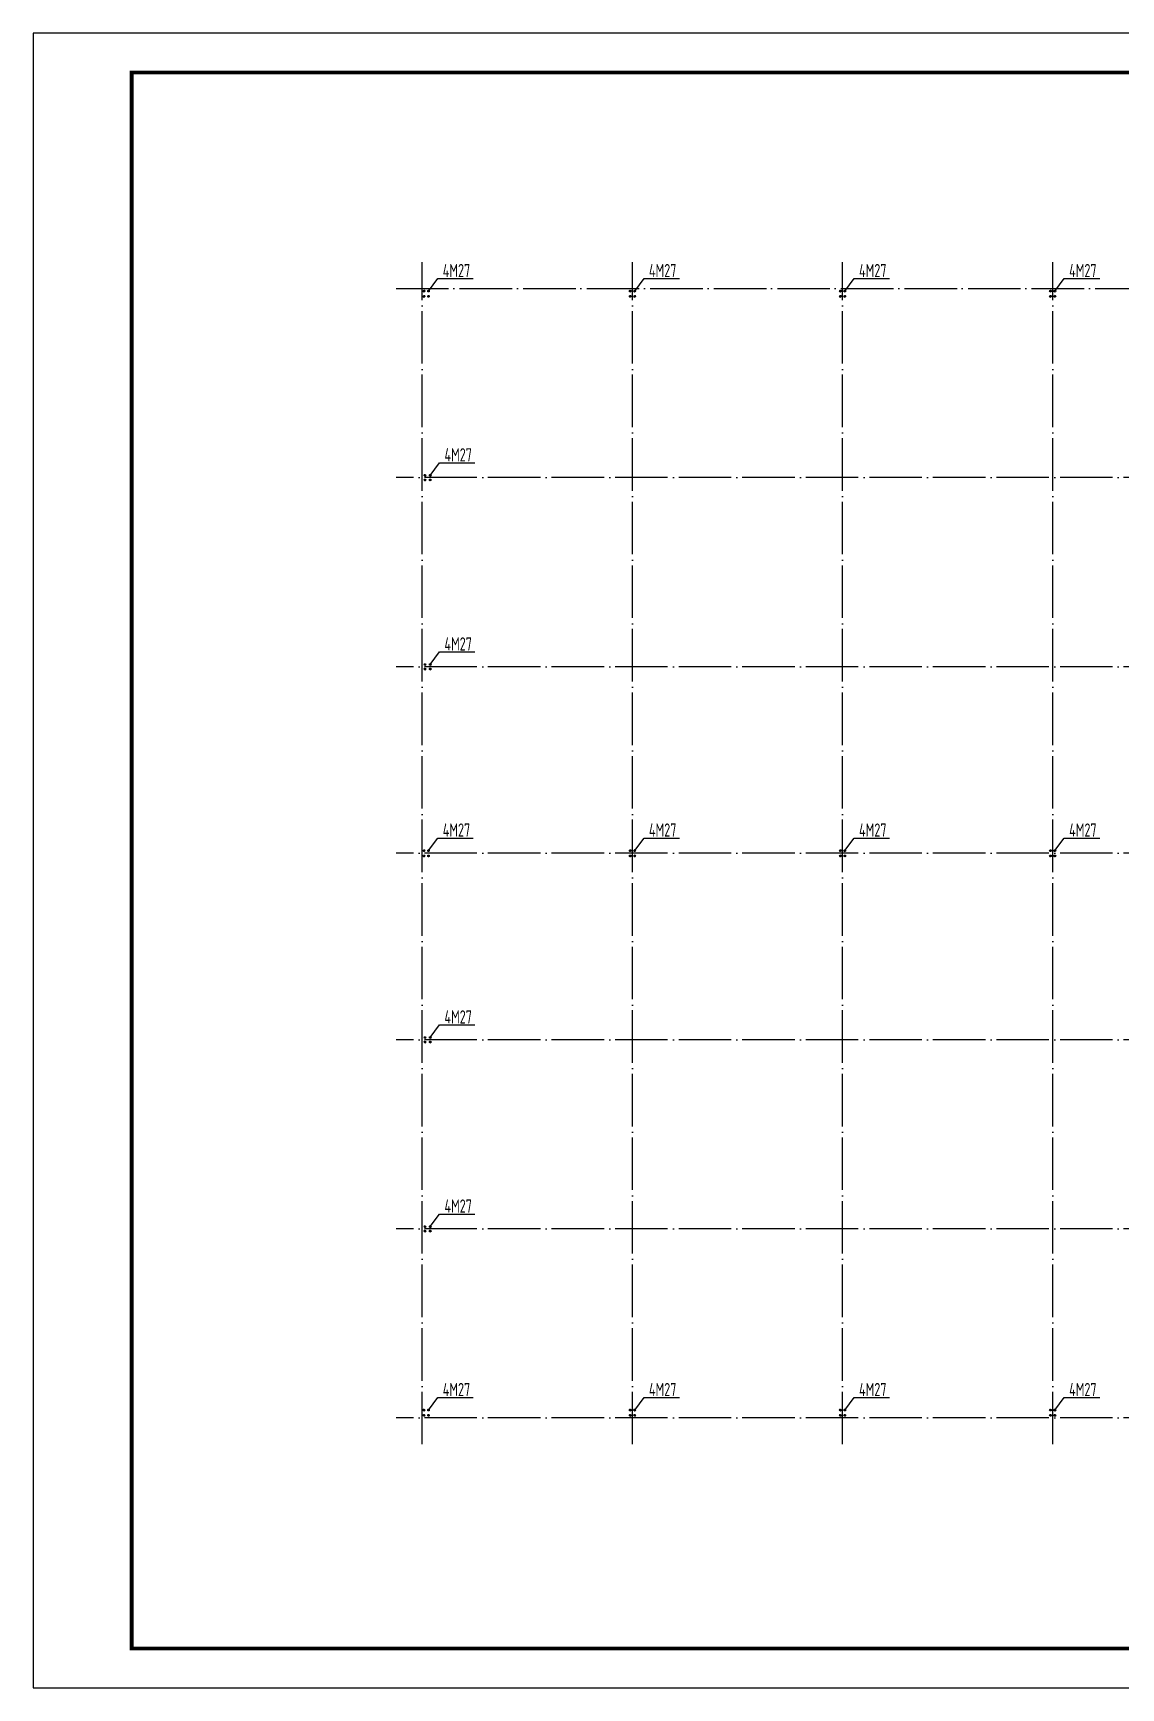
# Model space of a CAD drawing. Extents: x 32461 to 402082, y -617694 to 182569.
# Drawn here: x 74273 to 115691, y -140228 to -77228 of the extents above; entities that cross this region are included whole.
import ezdxf

# ---------------------------------------------------------------- set-up
doc = ezdxf.new("R2010")
doc.units = 0
doc.header["$LTSCALE"] = 1000
doc.header["$MEASUREMENT"] = 0
doc.linetypes.add('DASH', pattern=[0.35, 0.25, -0.1])
doc.linetypes.add('DOTE', pattern=[2.42, 2, -0.2, 0.02, -0.2])
for name, color, linetype in [('DOTE', 252, 'CONTINUOUS'), ('PUB_HATCH', 8, 'CONTINUOUS'), ('PUB_TITLE', 4, 'CONTINUOUS'), ('REIN', 1, 'CONTINUOUS'), ('WALL', 6, 'CONTINUOUS'), ('锚栓', 60, 'CONTINUOUS')]:
    doc.layers.add(name, color=color, linetype=linetype)
doc.styles.add('TSSD_REIN', font='atssdeng.shx', dxfattribs={"width": 0.7, "bigfont": 'atssdchn.shx'})

msp = doc.modelspace()

# ---------------------------------------------------------------- hatches: boundary and pattern name
at = {"layer": 'PUB_HATCH'}
h = msp.add_hatch(dxfattribs=at)
h.set_pattern_fill('ANSI31', color=256, angle=-90, style=0)
h.set_pattern_definition([(315, (-11128.4917, 13330.3366), (1.122532015, 1.122532015), [])])
h.paths.add_polyline_path([(89127.1, -87051.5, 1), (89189.1, -87051.5, 1)])
h = msp.add_hatch(dxfattribs=at)
h.set_pattern_fill('ANSI31', color=256, angle=-90, style=0)
h.set_pattern_definition([(315, (-11128.4917, 13130.3366), (1.122532015, 1.122532015), [])])
h.paths.add_polyline_path([(89127.1, -87251.5, 1), (89189.1, -87251.5, 1)])
h = msp.add_hatch(dxfattribs=at)
h.set_pattern_fill('ANSI31', color=256, angle=-90, style=0)
h.set_pattern_definition([(315, (-10958.4917, 13330.3366), (1.122532015, 1.122532015), [])])
h.paths.add_polyline_path([(89297.1, -87051.5, 1), (89359.1, -87051.5, 1)])
h = msp.add_hatch(dxfattribs=at)
h.set_pattern_fill('ANSI31', color=256, angle=-90, style=0)
h.set_pattern_definition([(315, (-10958.4917, 13130.3366), (1.122532015, 1.122532015), [])])
h.paths.add_polyline_path([(89297.1, -87251.5, 1), (89359.1, -87251.5, 1)])
h = msp.add_hatch(dxfattribs=at)
h.set_pattern_fill('ANSI31', color=256, angle=-90, style=0)
h.set_pattern_definition([(315, (-3278.4917, 13330.3366), (1.122532015, 1.122532015), [])])
h.paths.add_polyline_path([(96977.1, -87051.5, 1), (97039.1, -87051.5, 1)])
h = msp.add_hatch(dxfattribs=at)
h.set_pattern_fill('ANSI31', color=256, angle=-90, style=0)
h.set_pattern_definition([(315, (-3278.4917, 13130.3366), (1.122532015, 1.122532015), [])])
h.paths.add_polyline_path([(96977.1, -87251.5, 1), (97039.1, -87251.5, 1)])
h = msp.add_hatch(dxfattribs=at)
h.set_pattern_fill('ANSI31', color=256, angle=-90, style=0)
h.set_pattern_definition([(315, (-3108.4917, 13330.3366), (1.122532015, 1.122532015), [])])
h.paths.add_polyline_path([(97147.1, -87051.5, 1), (97209.1, -87051.5, 1)])
h = msp.add_hatch(dxfattribs=at)
h.set_pattern_fill('ANSI31', color=256, angle=-90, style=0)
h.set_pattern_definition([(315, (-3108.4917, 13130.3366), (1.122532015, 1.122532015), [])])
h.paths.add_polyline_path([(97147.1, -87251.5, 1), (97209.1, -87251.5, 1)])
h = msp.add_hatch(dxfattribs=at)
h.set_pattern_fill('ANSI31', color=256, angle=-90, style=0)
h.set_pattern_definition([(315, (4721.5083, 13330.3366), (1.122532015, 1.122532015), [])])
h.paths.add_polyline_path([(104977.1, -87051.5, 1), (105039.1, -87051.5, 1)])
h = msp.add_hatch(dxfattribs=at)
h.set_pattern_fill('ANSI31', color=256, angle=-90, style=0)
h.set_pattern_definition([(315, (4721.5083, 13130.3366), (1.122532015, 1.122532015), [])])
h.paths.add_polyline_path([(104977.1, -87251.5, 1), (105039.1, -87251.5, 1)])
h = msp.add_hatch(dxfattribs=at)
h.set_pattern_fill('ANSI31', color=256, angle=-90, style=0)
h.set_pattern_definition([(315, (4891.5083, 13330.3366), (1.122532015, 1.122532015), [])])
h.paths.add_polyline_path([(105147.1, -87051.5, 1), (105209.1, -87051.5, 1)])
h = msp.add_hatch(dxfattribs=at)
h.set_pattern_fill('ANSI31', color=256, angle=-90, style=0)
h.set_pattern_definition([(315, (4891.5083, 13130.3366), (1.122532015, 1.122532015), [])])
h.paths.add_polyline_path([(105147.1, -87251.5, 1), (105209.1, -87251.5, 1)])
h = msp.add_hatch(dxfattribs=at)
h.set_pattern_fill('ANSI31', color=256, angle=-90, style=0)
h.set_pattern_definition([(315, (12721.5083, 13330.3366), (1.122532015, 1.122532015), [])])
h.paths.add_polyline_path([(112977.1, -87051.5, 1), (113039.1, -87051.5, 1)])
h = msp.add_hatch(dxfattribs=at)
h.set_pattern_fill('ANSI31', color=256, angle=-90, style=0)
h.set_pattern_definition([(315, (12721.5083, 13130.3366), (1.122532015, 1.122532015), [])])
h.paths.add_polyline_path([(112977.1, -87251.5, 1), (113039.1, -87251.5, 1)])
h = msp.add_hatch(dxfattribs=at)
h.set_pattern_fill('ANSI31', color=256, angle=-90, style=0)
h.set_pattern_definition([(315, (12891.5083, 13330.3366), (1.122532015, 1.122532015), [])])
h.paths.add_polyline_path([(113147.1, -87051.5, 1), (113209.1, -87051.5, 1)])
h = msp.add_hatch(dxfattribs=at)
h.set_pattern_fill('ANSI31', color=256, angle=-90, style=0)
h.set_pattern_definition([(315, (12891.5083, 13130.3366), (1.122532015, 1.122532015), [])])
h.paths.add_polyline_path([(113147.1, -87251.5, 1), (113209.1, -87251.5, 1)])
h = msp.add_hatch(dxfattribs=at)
h.set_pattern_fill('ANSI31', color=256, style=0)
h.set_pattern_definition([(45, (-11188.7896, -194353.047), (-1.122532015, 1.122532015), [])])
h.paths.add_polyline_path([(89162.1, -94066.5, 1), (89224.1, -94066.5, 1)])
h = msp.add_hatch(dxfattribs=at)
h.set_pattern_fill('ANSI31', color=256, style=0)
h.set_pattern_definition([(45, (-11188.7896, -194523.047), (-1.122532015, 1.122532015), [])])
h.paths.add_polyline_path([(89162.1, -94236.5, 1), (89224.1, -94236.5, 1)])
h = msp.add_hatch(dxfattribs=at)
h.set_pattern_fill('ANSI31', color=256, style=0)
h.set_pattern_definition([(45, (-10988.7896, -194353.047), (-1.122532015, 1.122532015), [])])
h.paths.add_polyline_path([(89362.1, -94066.5, 1), (89424.1, -94066.5, 1)])
h = msp.add_hatch(dxfattribs=at)
h.set_pattern_fill('ANSI31', color=256, style=0)
h.set_pattern_definition([(45, (-10988.7896, -194523.047), (-1.122532015, 1.122532015), [])])
h.paths.add_polyline_path([(89362.1, -94236.5, 1), (89424.1, -94236.5, 1)])
h = msp.add_hatch(dxfattribs=at)
h.set_pattern_fill('ANSI31', color=256, style=0)
h.set_pattern_definition([(45, (-11188.7896, -201553.047), (-1.122532015, 1.122532015), [])])
h.paths.add_polyline_path([(89162.1, -101266.5, 1), (89224.1, -101266.5, 1)])
h = msp.add_hatch(dxfattribs=at)
h.set_pattern_fill('ANSI31', color=256, style=0)
h.set_pattern_definition([(45, (-11188.7896, -201723.047), (-1.122532015, 1.122532015), [])])
h.paths.add_polyline_path([(89162.1, -101436.5, 1), (89224.1, -101436.5, 1)])
h = msp.add_hatch(dxfattribs=at)
h.set_pattern_fill('ANSI31', color=256, style=0)
h.set_pattern_definition([(45, (-10988.7896, -201553.047), (-1.122532015, 1.122532015), [])])
h.paths.add_polyline_path([(89362.1, -101266.5, 1), (89424.1, -101266.5, 1)])
h = msp.add_hatch(dxfattribs=at)
h.set_pattern_fill('ANSI31', color=256, style=0)
h.set_pattern_definition([(45, (-10988.7896, -201723.047), (-1.122532015, 1.122532015), [])])
h.paths.add_polyline_path([(89362.1, -101436.5, 1), (89424.1, -101436.5, 1)])
h = msp.add_hatch(dxfattribs=at)
h.set_pattern_fill('ANSI31', color=256, angle=-90, style=0)
h.set_pattern_definition([(315, (-11128.4917, -7969.6634), (1.122532015, 1.122532015), [])])
h.paths.add_polyline_path([(89127.1, -108351.5, 1), (89189.1, -108351.5, 1)])
h = msp.add_hatch(dxfattribs=at)
h.set_pattern_fill('ANSI31', color=256, angle=-90, style=0)
h.set_pattern_definition([(315, (-10958.4917, -7969.6634), (1.122532015, 1.122532015), [])])
h.paths.add_polyline_path([(89297.1, -108351.5, 1), (89359.1, -108351.5, 1)])
h = msp.add_hatch(dxfattribs=at)
h.set_pattern_fill('ANSI31', color=256, angle=-90, style=0)
h.set_pattern_definition([(315, (-3278.4917, -7969.6634), (1.122532015, 1.122532015), [])])
h.paths.add_polyline_path([(96977.1, -108351.5, 1), (97039.1, -108351.5, 1)])
h = msp.add_hatch(dxfattribs=at)
h.set_pattern_fill('ANSI31', color=256, angle=-90, style=0)
h.set_pattern_definition([(315, (-3108.4917, -7969.6634), (1.122532015, 1.122532015), [])])
h.paths.add_polyline_path([(97147.1, -108351.5, 1), (97209.1, -108351.5, 1)])
h = msp.add_hatch(dxfattribs=at)
h.set_pattern_fill('ANSI31', color=256, angle=-90, style=0)
h.set_pattern_definition([(315, (4721.5083, -7969.6634), (1.122532015, 1.122532015), [])])
h.paths.add_polyline_path([(104977.1, -108351.5, 1), (105039.1, -108351.5, 1)])
h = msp.add_hatch(dxfattribs=at)
h.set_pattern_fill('ANSI31', color=256, angle=-90, style=0)
h.set_pattern_definition([(315, (4891.5083, -7969.6634), (1.122532015, 1.122532015), [])])
h.paths.add_polyline_path([(105147.1, -108351.5, 1), (105209.1, -108351.5, 1)])
h = msp.add_hatch(dxfattribs=at)
h.set_pattern_fill('ANSI31', color=256, angle=-90, style=0)
h.set_pattern_definition([(315, (12721.5083, -7969.6634), (1.122532015, 1.122532015), [])])
h.paths.add_polyline_path([(112977.1, -108351.5, 1), (113039.1, -108351.5, 1)])
h = msp.add_hatch(dxfattribs=at)
h.set_pattern_fill('ANSI31', color=256, angle=-90, style=0)
h.set_pattern_definition([(315, (12891.5083, -7969.6634), (1.122532015, 1.122532015), [])])
h.paths.add_polyline_path([(113147.1, -108351.5, 1), (113209.1, -108351.5, 1)])
h = msp.add_hatch(dxfattribs=at)
h.set_pattern_fill('ANSI31', color=256, angle=-90, style=0)
h.set_pattern_definition([(315, (-11128.4917, -8169.6634), (1.122532015, 1.122532015), [])])
h.paths.add_polyline_path([(89127.1, -108551.5, 1), (89189.1, -108551.5, 1)])
h = msp.add_hatch(dxfattribs=at)
h.set_pattern_fill('ANSI31', color=256, angle=-90, style=0)
h.set_pattern_definition([(315, (-10958.4917, -8169.6634), (1.122532015, 1.122532015), [])])
h.paths.add_polyline_path([(89297.1, -108551.5, 1), (89359.1, -108551.5, 1)])
h = msp.add_hatch(dxfattribs=at)
h.set_pattern_fill('ANSI31', color=256, angle=-90, style=0)
h.set_pattern_definition([(315, (-3278.4917, -8169.6634), (1.122532015, 1.122532015), [])])
h.paths.add_polyline_path([(96977.1, -108551.5, 1), (97039.1, -108551.5, 1)])
h = msp.add_hatch(dxfattribs=at)
h.set_pattern_fill('ANSI31', color=256, angle=-90, style=0)
h.set_pattern_definition([(315, (-3108.4917, -8169.6634), (1.122532015, 1.122532015), [])])
h.paths.add_polyline_path([(97147.1, -108551.5, 1), (97209.1, -108551.5, 1)])
h = msp.add_hatch(dxfattribs=at)
h.set_pattern_fill('ANSI31', color=256, angle=-90, style=0)
h.set_pattern_definition([(315, (4721.5083, -8169.6634), (1.122532015, 1.122532015), [])])
h.paths.add_polyline_path([(104977.1, -108551.5, 1), (105039.1, -108551.5, 1)])
h = msp.add_hatch(dxfattribs=at)
h.set_pattern_fill('ANSI31', color=256, angle=-90, style=0)
h.set_pattern_definition([(315, (4891.5083, -8169.6634), (1.122532015, 1.122532015), [])])
h.paths.add_polyline_path([(105147.1, -108551.5, 1), (105209.1, -108551.5, 1)])
h = msp.add_hatch(dxfattribs=at)
h.set_pattern_fill('ANSI31', color=256, angle=-90, style=0)
h.set_pattern_definition([(315, (12721.5083, -8169.6634), (1.122532015, 1.122532015), [])])
h.paths.add_polyline_path([(112977.1, -108551.5, 1), (113039.1, -108551.5, 1)])
h = msp.add_hatch(dxfattribs=at)
h.set_pattern_fill('ANSI31', color=256, angle=-90, style=0)
h.set_pattern_definition([(315, (12891.5083, -8169.6634), (1.122532015, 1.122532015), [])])
h.paths.add_polyline_path([(113147.1, -108551.5, 1), (113209.1, -108551.5, 1)])
h = msp.add_hatch(dxfattribs=at)
h.set_pattern_fill('ANSI31', color=256, style=0)
h.set_pattern_definition([(45, (-11188.7896, -215753.047), (-1.122532015, 1.122532015), [])])
h.paths.add_polyline_path([(89162.1, -115466.5, 1), (89224.1, -115466.5, 1)])
h = msp.add_hatch(dxfattribs=at)
h.set_pattern_fill('ANSI31', color=256, style=0)
h.set_pattern_definition([(45, (-11188.7896, -215923.047), (-1.122532015, 1.122532015), [])])
h.paths.add_polyline_path([(89162.1, -115636.5, 1), (89224.1, -115636.5, 1)])
h = msp.add_hatch(dxfattribs=at)
h.set_pattern_fill('ANSI31', color=256, style=0)
h.set_pattern_definition([(45, (-10988.7896, -215753.047), (-1.122532015, 1.122532015), [])])
h.paths.add_polyline_path([(89362.1, -115466.5, 1), (89424.1, -115466.5, 1)])
h = msp.add_hatch(dxfattribs=at)
h.set_pattern_fill('ANSI31', color=256, style=0)
h.set_pattern_definition([(45, (-10988.7896, -215923.047), (-1.122532015, 1.122532015), [])])
h.paths.add_polyline_path([(89362.1, -115636.5, 1), (89424.1, -115636.5, 1)])
h = msp.add_hatch(dxfattribs=at)
h.set_pattern_fill('ANSI31', color=256, style=0)
h.set_pattern_definition([(45, (-11188.7896, -222953.047), (-1.122532015, 1.122532015), [])])
h.paths.add_polyline_path([(89162.1, -122666.5, 1), (89224.1, -122666.5, 1)])
h = msp.add_hatch(dxfattribs=at)
h.set_pattern_fill('ANSI31', color=256, style=0)
h.set_pattern_definition([(45, (-11188.7896, -223123.047), (-1.122532015, 1.122532015), [])])
h.paths.add_polyline_path([(89162.1, -122836.5, 1), (89224.1, -122836.5, 1)])
h = msp.add_hatch(dxfattribs=at)
h.set_pattern_fill('ANSI31', color=256, style=0)
h.set_pattern_definition([(45, (-10988.7896, -222953.047), (-1.122532015, 1.122532015), [])])
h.paths.add_polyline_path([(89362.1, -122666.5, 1), (89424.1, -122666.5, 1)])
h = msp.add_hatch(dxfattribs=at)
h.set_pattern_fill('ANSI31', color=256, style=0)
h.set_pattern_definition([(45, (-10988.7896, -223123.047), (-1.122532015, 1.122532015), [])])
h.paths.add_polyline_path([(89362.1, -122836.5, 1), (89424.1, -122836.5, 1)])
h = msp.add_hatch(dxfattribs=at)
h.set_pattern_fill('ANSI31', color=256, angle=-90, style=0)
h.set_pattern_definition([(45, (-11128.4917, -230033.345), (1.122532015, -1.122532015), [])])
h.paths.add_polyline_path([(89189.1, -129651.5, 1), (89127.1, -129651.5, 1)])
h = msp.add_hatch(dxfattribs=at)
h.set_pattern_fill('ANSI31', color=256, angle=-90, style=0)
h.set_pattern_definition([(45, (-10958.4917, -230033.345), (1.122532015, -1.122532015), [])])
h.paths.add_polyline_path([(89359.1, -129651.5, 1), (89297.1, -129651.5, 1)])
h = msp.add_hatch(dxfattribs=at)
h.set_pattern_fill('ANSI31', color=256, angle=-90, style=0)
h.set_pattern_definition([(45, (-3278.4917, -230033.345), (1.122532015, -1.122532015), [])])
h.paths.add_polyline_path([(96977.1, -129651.5, -1), (97039.1, -129651.5, -1)])
h = msp.add_hatch(dxfattribs=at)
h.set_pattern_fill('ANSI31', color=256, angle=-90, style=0)
h.set_pattern_definition([(45, (-3108.4917, -230033.345), (1.122532015, -1.122532015), [])])
h.paths.add_polyline_path([(97147.1, -129651.5, -1), (97209.1, -129651.5, -1)])
h = msp.add_hatch(dxfattribs=at)
h.set_pattern_fill('ANSI31', color=256, angle=-90, style=0)
h.set_pattern_definition([(45, (4721.5083, -230033.345), (1.122532015, -1.122532015), [])])
h.paths.add_polyline_path([(104977.1, -129651.5, -1), (105039.1, -129651.5, -1)])
h = msp.add_hatch(dxfattribs=at)
h.set_pattern_fill('ANSI31', color=256, angle=-90, style=0)
h.set_pattern_definition([(45, (4891.5083, -230033.345), (1.122532015, -1.122532015), [])])
h.paths.add_polyline_path([(105147.1, -129651.5, -1), (105209.1, -129651.5, -1)])
h = msp.add_hatch(dxfattribs=at)
h.set_pattern_fill('ANSI31', color=256, angle=-90, style=0)
h.set_pattern_definition([(45, (12721.5083, -230033.345), (1.122532015, -1.122532015), [])])
h.paths.add_polyline_path([(112977.1, -129651.5, -1), (113039.1, -129651.5, -1)])
h = msp.add_hatch(dxfattribs=at)
h.set_pattern_fill('ANSI31', color=256, angle=-90, style=0)
h.set_pattern_definition([(45, (12891.5083, -230033.345), (1.122532015, -1.122532015), [])])
h.paths.add_polyline_path([(113147.1, -129651.5, -1), (113209.1, -129651.5, -1)])
h = msp.add_hatch(dxfattribs=at)
h.set_pattern_fill('ANSI31', color=256, angle=-90, style=0)
h.set_pattern_definition([(45, (-11128.4917, -230233.345), (1.122532015, -1.122532015), [])])
h.paths.add_polyline_path([(89127.1, -129851.5, -1), (89189.1, -129851.5, -1)])
h = msp.add_hatch(dxfattribs=at)
h.set_pattern_fill('ANSI31', color=256, angle=-90, style=0)
h.set_pattern_definition([(45, (-10958.4917, -230233.345), (1.122532015, -1.122532015), [])])
h.paths.add_polyline_path([(89359.1, -129851.5, 1), (89297.1, -129851.5, 1)])
h = msp.add_hatch(dxfattribs=at)
h.set_pattern_fill('ANSI31', color=256, angle=-90, style=0)
h.set_pattern_definition([(45, (-3278.4917, -230233.345), (1.122532015, -1.122532015), [])])
h.paths.add_polyline_path([(96977.1, -129851.5, -1), (97039.1, -129851.5, -1)])
h = msp.add_hatch(dxfattribs=at)
h.set_pattern_fill('ANSI31', color=256, angle=-90, style=0)
h.set_pattern_definition([(45, (-3108.4917, -230233.345), (1.122532015, -1.122532015), [])])
h.paths.add_polyline_path([(97147.1, -129851.5, -1), (97209.1, -129851.5, -1)])
h = msp.add_hatch(dxfattribs=at)
h.set_pattern_fill('ANSI31', color=256, angle=-90, style=0)
h.set_pattern_definition([(45, (4721.5083, -230233.345), (1.122532015, -1.122532015), [])])
h.paths.add_polyline_path([(104977.1, -129851.5, -1), (105039.1, -129851.5, -1)])
h = msp.add_hatch(dxfattribs=at)
h.set_pattern_fill('ANSI31', color=256, angle=-90, style=0)
h.set_pattern_definition([(45, (4891.5083, -230233.345), (1.122532015, -1.122532015), [])])
h.paths.add_polyline_path([(105147.1, -129851.5, -1), (105209.1, -129851.5, -1)])
h = msp.add_hatch(dxfattribs=at)
h.set_pattern_fill('ANSI31', color=256, angle=-90, style=0)
h.set_pattern_definition([(45, (12721.5083, -230233.345), (1.122532015, -1.122532015), [])])
h.paths.add_polyline_path([(112977.1, -129851.5, -1), (113039.1, -129851.5, -1)])
h = msp.add_hatch(dxfattribs=at)
h.set_pattern_fill('ANSI31', color=256, angle=-90, style=0)
h.set_pattern_definition([(45, (12891.5083, -230233.345), (1.122532015, -1.122532015), [])])
h.paths.add_polyline_path([(113147.1, -129851.5, -1), (113209.1, -129851.5, -1)])

# ---------------------------------------------------------------- linework, layer by layer
at = {"layer": 'DOTE', "color": 251, "linetype": 'DOTE'}
for p, q in [((89093.1, -130951.5), (89093.1, -85951.5)), ((97093.1, -130951.5), (97093.1, -85951.5)), ((105093.1, -130951.5), (105093.1, -85951.5)), ((113093.1, -130951.5), (113093.1, -85951.5)), ((88093.1, -86951.5), (154093.1, -86951.5)), ((154093.1, -94151.5), (88093.1, -94151.5)), ((154093.1, -101351.5), (88093.1, -101351.5)), ((154093.1, -108451.5), (88093.1, -108451.5)), ((154093.1, -115551.5), (88093.1, -115551.5)), ((154093.1, -122751.5), (88093.1, -122751.5)), ((154093.1, -129951.5), (88093.1, -129951.5))]:
    msp.add_line(p, q, dxfattribs=at)
at = {"layer": 'PUB_TITLE'}
msp.add_lwpolyline([(74273.1, -140227.8), (185723.1, -140227.8), (185723.1, -77227.8), (74273.1, -77227.8)], close=True, dxfattribs=at)
at = {"layer": 'PUB_TITLE', "const_width": 150}
msp.add_lwpolyline([(78023.1, -138727.8), (184223.1, -138727.8), (184223.1, -78727.8), (78023.1, -78727.8)], close=True, dxfattribs=at)
at = {"layer": 'REIN', "linetype": 'DASH'}
for p, q in [((89129.8, -87051.5), (89186.3, -87051.5)), ((89129.8, -87251.5), (89186.3, -87251.5)), ((89158.1, -87079.7), (89158.1, -87023.3)), ((89158.1, -87279.7), (89158.1, -87223.3)), ((89299.8, -87051.5), (89356.3, -87051.5)), ((89299.8, -87251.5), (89356.3, -87251.5)), ((89328.1, -87079.7), (89328.1, -87023.3)), ((89328.1, -87279.7), (89328.1, -87223.3)), ((96979.8, -87051.5), (97036.3, -87051.5)), ((96979.8, -87251.5), (97036.3, -87251.5)), ((97008.1, -87079.7), (97008.1, -87023.3)), ((97008.1, -87279.7), (97008.1, -87223.3)), ((97149.8, -87051.5), (97206.3, -87051.5)), ((97149.8, -87251.5), (97206.3, -87251.5)), ((97178.1, -87079.7), (97178.1, -87023.3)), ((97178.1, -87279.7), (97178.1, -87223.3)), ((104979.8, -87051.5), (105036.3, -87051.5)), ((104979.8, -87251.5), (105036.3, -87251.5)), ((105008.1, -87079.7), (105008.1, -87023.3)), ((105008.1, -87279.7), (105008.1, -87223.3)), ((105149.8, -87051.5), (105206.3, -87051.5)), ((105149.8, -87251.5), (105206.3, -87251.5)), ((105178.1, -87079.7), (105178.1, -87023.3)), ((105178.1, -87279.7), (105178.1, -87223.3)), ((112979.8, -87051.5), (113036.3, -87051.5)), ((112979.8, -87251.5), (113036.3, -87251.5)), ((113008.1, -87079.7), (113008.1, -87023.3)), ((113008.1, -87279.7), (113008.1, -87223.3)), ((113149.8, -87051.5), (113206.3, -87051.5)), ((113149.8, -87251.5), (113206.3, -87251.5)), ((113178.1, -87079.7), (113178.1, -87023.3)), ((113178.1, -87279.7), (113178.1, -87223.3)), ((89221.3, -94066.5), (89164.8, -94066.5)), ((89221.3, -94236.5), (89164.8, -94236.5)), ((89193.1, -94094.7), (89193.1, -94038.3)), ((89193.1, -94264.7), (89193.1, -94208.3)), ((89421.3, -94066.5), (89364.8, -94066.5)), ((89421.3, -94236.5), (89364.8, -94236.5)), ((89393.1, -94094.7), (89393.1, -94038.3)), ((89393.1, -94264.7), (89393.1, -94208.3)), ((89221.3, -101266.5), (89164.8, -101266.5)), ((89193.1, -101294.7), (89193.1, -101238.3)), ((89193.1, -101464.7), (89193.1, -101408.3)), ((89421.3, -101266.5), (89364.8, -101266.5)), ((89393.1, -101294.7), (89393.1, -101238.3)), ((89393.1, -101464.7), (89393.1, -101408.3)), ((89221.3, -101436.5), (89164.8, -101436.5)), ((89421.3, -101436.5), (89364.8, -101436.5)), ((89129.8, -108351.5), (89186.3, -108351.5)), ((89158.1, -108379.7), (89158.1, -108323.3)), ((89299.8, -108351.5), (89356.3, -108351.5)), ((89328.1, -108379.7), (89328.1, -108323.3)), ((96979.8, -108351.5), (97036.3, -108351.5)), ((97008.1, -108379.7), (97008.1, -108323.3)), ((97149.8, -108351.5), (97206.3, -108351.5)), ((97178.1, -108379.7), (97178.1, -108323.3)), ((104979.8, -108351.5), (105036.3, -108351.5)), ((105008.1, -108379.7), (105008.1, -108323.3)), ((105149.8, -108351.5), (105206.3, -108351.5)), ((105178.1, -108379.7), (105178.1, -108323.3)), ((112979.8, -108351.5), (113036.3, -108351.5)), ((113008.1, -108379.7), (113008.1, -108323.3)), ((113149.8, -108351.5), (113206.3, -108351.5)), ((113178.1, -108379.7), (113178.1, -108323.3)), ((89129.8, -108551.5), (89186.3, -108551.5)), ((89158.1, -108579.7), (89158.1, -108523.3)), ((89299.8, -108551.5), (89356.3, -108551.5)), ((89328.1, -108579.7), (89328.1, -108523.3)), ((96979.8, -108551.5), (97036.3, -108551.5)), ((97008.1, -108579.7), (97008.1, -108523.3)), ((97149.8, -108551.5), (97206.3, -108551.5)), ((97178.1, -108579.7), (97178.1, -108523.3)), ((104979.8, -108551.5), (105036.3, -108551.5)), ((105008.1, -108579.7), (105008.1, -108523.3)), ((105149.8, -108551.5), (105206.3, -108551.5)), ((105178.1, -108579.7), (105178.1, -108523.3)), ((112979.8, -108551.5), (113036.3, -108551.5)), ((113008.1, -108579.7), (113008.1, -108523.3)), ((113149.8, -108551.5), (113206.3, -108551.5)), ((113178.1, -108579.7), (113178.1, -108523.3)), ((89221.3, -115466.5), (89164.8, -115466.5)), ((89221.3, -115636.5), (89164.8, -115636.5)), ((89193.1, -115494.7), (89193.1, -115438.3)), ((89193.1, -115664.7), (89193.1, -115608.3)), ((89421.3, -115466.5), (89364.8, -115466.5)), ((89421.3, -115636.5), (89364.8, -115636.5)), ((89393.1, -115494.7), (89393.1, -115438.3)), ((89393.1, -115664.7), (89393.1, -115608.3)), ((89221.3, -122666.5), (89164.8, -122666.5)), ((89221.3, -122836.5), (89164.8, -122836.5)), ((89193.1, -122694.7), (89193.1, -122638.3)), ((89193.1, -122864.7), (89193.1, -122808.3)), ((89421.3, -122666.5), (89364.8, -122666.5)), ((89421.3, -122836.5), (89364.8, -122836.5)), ((89393.1, -122694.7), (89393.1, -122638.3)), ((89393.1, -122864.7), (89393.1, -122808.3)), ((89129.8, -129651.5), (89186.3, -129651.5)), ((89158.1, -129623.3), (89158.1, -129679.7)), ((89299.8, -129651.5), (89356.3, -129651.5)), ((89328.1, -129623.3), (89328.1, -129679.7)), ((96979.8, -129651.5), (97036.3, -129651.5)), ((97008.1, -129623.3), (97008.1, -129679.7)), ((97149.8, -129651.5), (97206.3, -129651.5)), ((97178.1, -129623.3), (97178.1, -129679.7)), ((104979.8, -129651.5), (105036.3, -129651.5)), ((105008.1, -129623.3), (105008.1, -129679.7)), ((105149.8, -129651.5), (105206.3, -129651.5)), ((105178.1, -129623.3), (105178.1, -129679.7)), ((112979.8, -129651.5), (113036.3, -129651.5)), ((113008.1, -129623.3), (113008.1, -129679.7)), ((113149.8, -129651.5), (113206.3, -129651.5)), ((113178.1, -129623.3), (113178.1, -129679.7)), ((89129.8, -129851.5), (89186.3, -129851.5)), ((89158.1, -129823.3), (89158.1, -129879.7)), ((89299.8, -129851.5), (89356.3, -129851.5)), ((89328.1, -129823.3), (89328.1, -129879.7)), ((96979.8, -129851.5), (97036.3, -129851.5)), ((97008.1, -129823.3), (97008.1, -129879.7)), ((97149.8, -129851.5), (97206.3, -129851.5)), ((97178.1, -129823.3), (97178.1, -129879.7)), ((104979.8, -129851.5), (105036.3, -129851.5)), ((105008.1, -129823.3), (105008.1, -129879.7)), ((105149.8, -129851.5), (105206.3, -129851.5)), ((105178.1, -129823.3), (105178.1, -129879.7)), ((112979.8, -129851.5), (113036.3, -129851.5)), ((113008.1, -129823.3), (113008.1, -129879.7)), ((113149.8, -129851.5), (113206.3, -129851.5)), ((113178.1, -129823.3), (113178.1, -129879.7))]:
    msp.add_line(p, q, dxfattribs=at)
at = {"layer": 'WALL'}
for points in [[(89328.1, -87051.5), (89687, -86572.3), (91033.4, -86572.3)], [(97178.1, -87051.5), (97537, -86572.3), (98883.4, -86572.3)], [(105178.1, -87051.5), (105537, -86572.3), (106883.4, -86572.3)], [(113178.1, -87051.5), (113537, -86572.3), (114883.4, -86572.3)], [(89393.1, -94066.5), (89752, -93587.3), (91098.4, -93587.3)], [(89393.1, -101266.5), (89752, -100787.3), (91098.4, -100787.3)], [(89328.1, -108351.5), (89687, -107872.3), (91033.4, -107872.3)], [(97178.1, -108351.5), (97537, -107872.3), (98883.4, -107872.3)], [(105178.1, -108351.5), (105537, -107872.3), (106883.4, -107872.3)], [(113178.1, -108351.5), (113537, -107872.3), (114883.4, -107872.3)], [(89393.1, -115466.5), (89752, -114987.3), (91098.4, -114987.3)], [(89393.1, -122666.5), (89752, -122187.3), (91098.4, -122187.3)], [(89328.1, -129651.5), (89687, -129172.3), (91033.4, -129172.3)], [(97178.1, -129651.5), (97537, -129172.3), (98883.4, -129172.3)], [(105178.1, -129651.5), (105537, -129172.3), (106883.4, -129172.3)], [(113178.1, -129651.5), (113537, -129172.3), (114883.4, -129172.3)]]:
    msp.add_lwpolyline(points, dxfattribs=at)
at = {"layer": '锚栓'}
for centre in [(89158.1, -87051.5), (89158.1, -87251.5), (89328.1, -87051.5), (89328.1, -87251.5), (97008.1, -87051.5), (97008.1, -87251.5), (97178.1, -87051.5), (97178.1, -87251.5), (105008.1, -87051.5), (105008.1, -87251.5), (105178.1, -87051.5), (105178.1, -87251.5), (113008.1, -87051.5), (113008.1, -87251.5), (113178.1, -87051.5), (113178.1, -87251.5), (89193.1, -94066.5), (89193.1, -94236.5), (89393.1, -94066.5), (89393.1, -94236.5), (89193.1, -101266.5), (89193.1, -101436.5), (89393.1, -101266.5), (89393.1, -101436.5), (89158.1, -108351.5), (89328.1, -108351.5), (97008.1, -108351.5), (97178.1, -108351.5), (105008.1, -108351.5), (105178.1, -108351.5), (113008.1, -108351.5), (113178.1, -108351.5), (89158.1, -108551.5), (89328.1, -108551.5), (97008.1, -108551.5), (97178.1, -108551.5), (105008.1, -108551.5), (105178.1, -108551.5), (113008.1, -108551.5), (113178.1, -108551.5), (89193.1, -115466.5), (89193.1, -115636.5), (89393.1, -115466.5), (89393.1, -115636.5), (89193.1, -122666.5), (89193.1, -122836.5), (89393.1, -122666.5), (89393.1, -122836.5), (89158.1, -129651.5), (89328.1, -129651.5), (97008.1, -129651.5), (97178.1, -129651.5), (105008.1, -129651.5), (105178.1, -129651.5), (113008.1, -129651.5), (113178.1, -129651.5), (89158.1, -129851.5), (89328.1, -129851.5), (97008.1, -129851.5), (97178.1, -129851.5), (105008.1, -129851.5), (105178.1, -129851.5), (113008.1, -129851.5), (113178.1, -129851.5)]:
    msp.add_circle(centre, 31, dxfattribs=at)

# ---------------------------------------------------------------- texts
at = {"layer": 'WALL', "style": 'TSSD_REIN', "width": 0.7}
for p in [(89870.7, -86519.7), (97720.7, -86519.7), (105720.7, -86519.7), (113720.7, -86519.7), (89935.7, -93534.7), (89935.7, -100734.7), (89870.7, -107819.7), (97720.7, -107819.7), (105720.7, -107819.7), (113720.7, -107819.7), (89935.7, -114934.7), (89935.7, -122134.7), (89870.7, -129119.7), (97720.7, -129119.7), (105720.7, -129119.7), (113720.7, -129119.7)]:
    msp.add_text('4M27', height=504, dxfattribs=at).set_placement(p)

doc.saveas('drawing.dxf')
